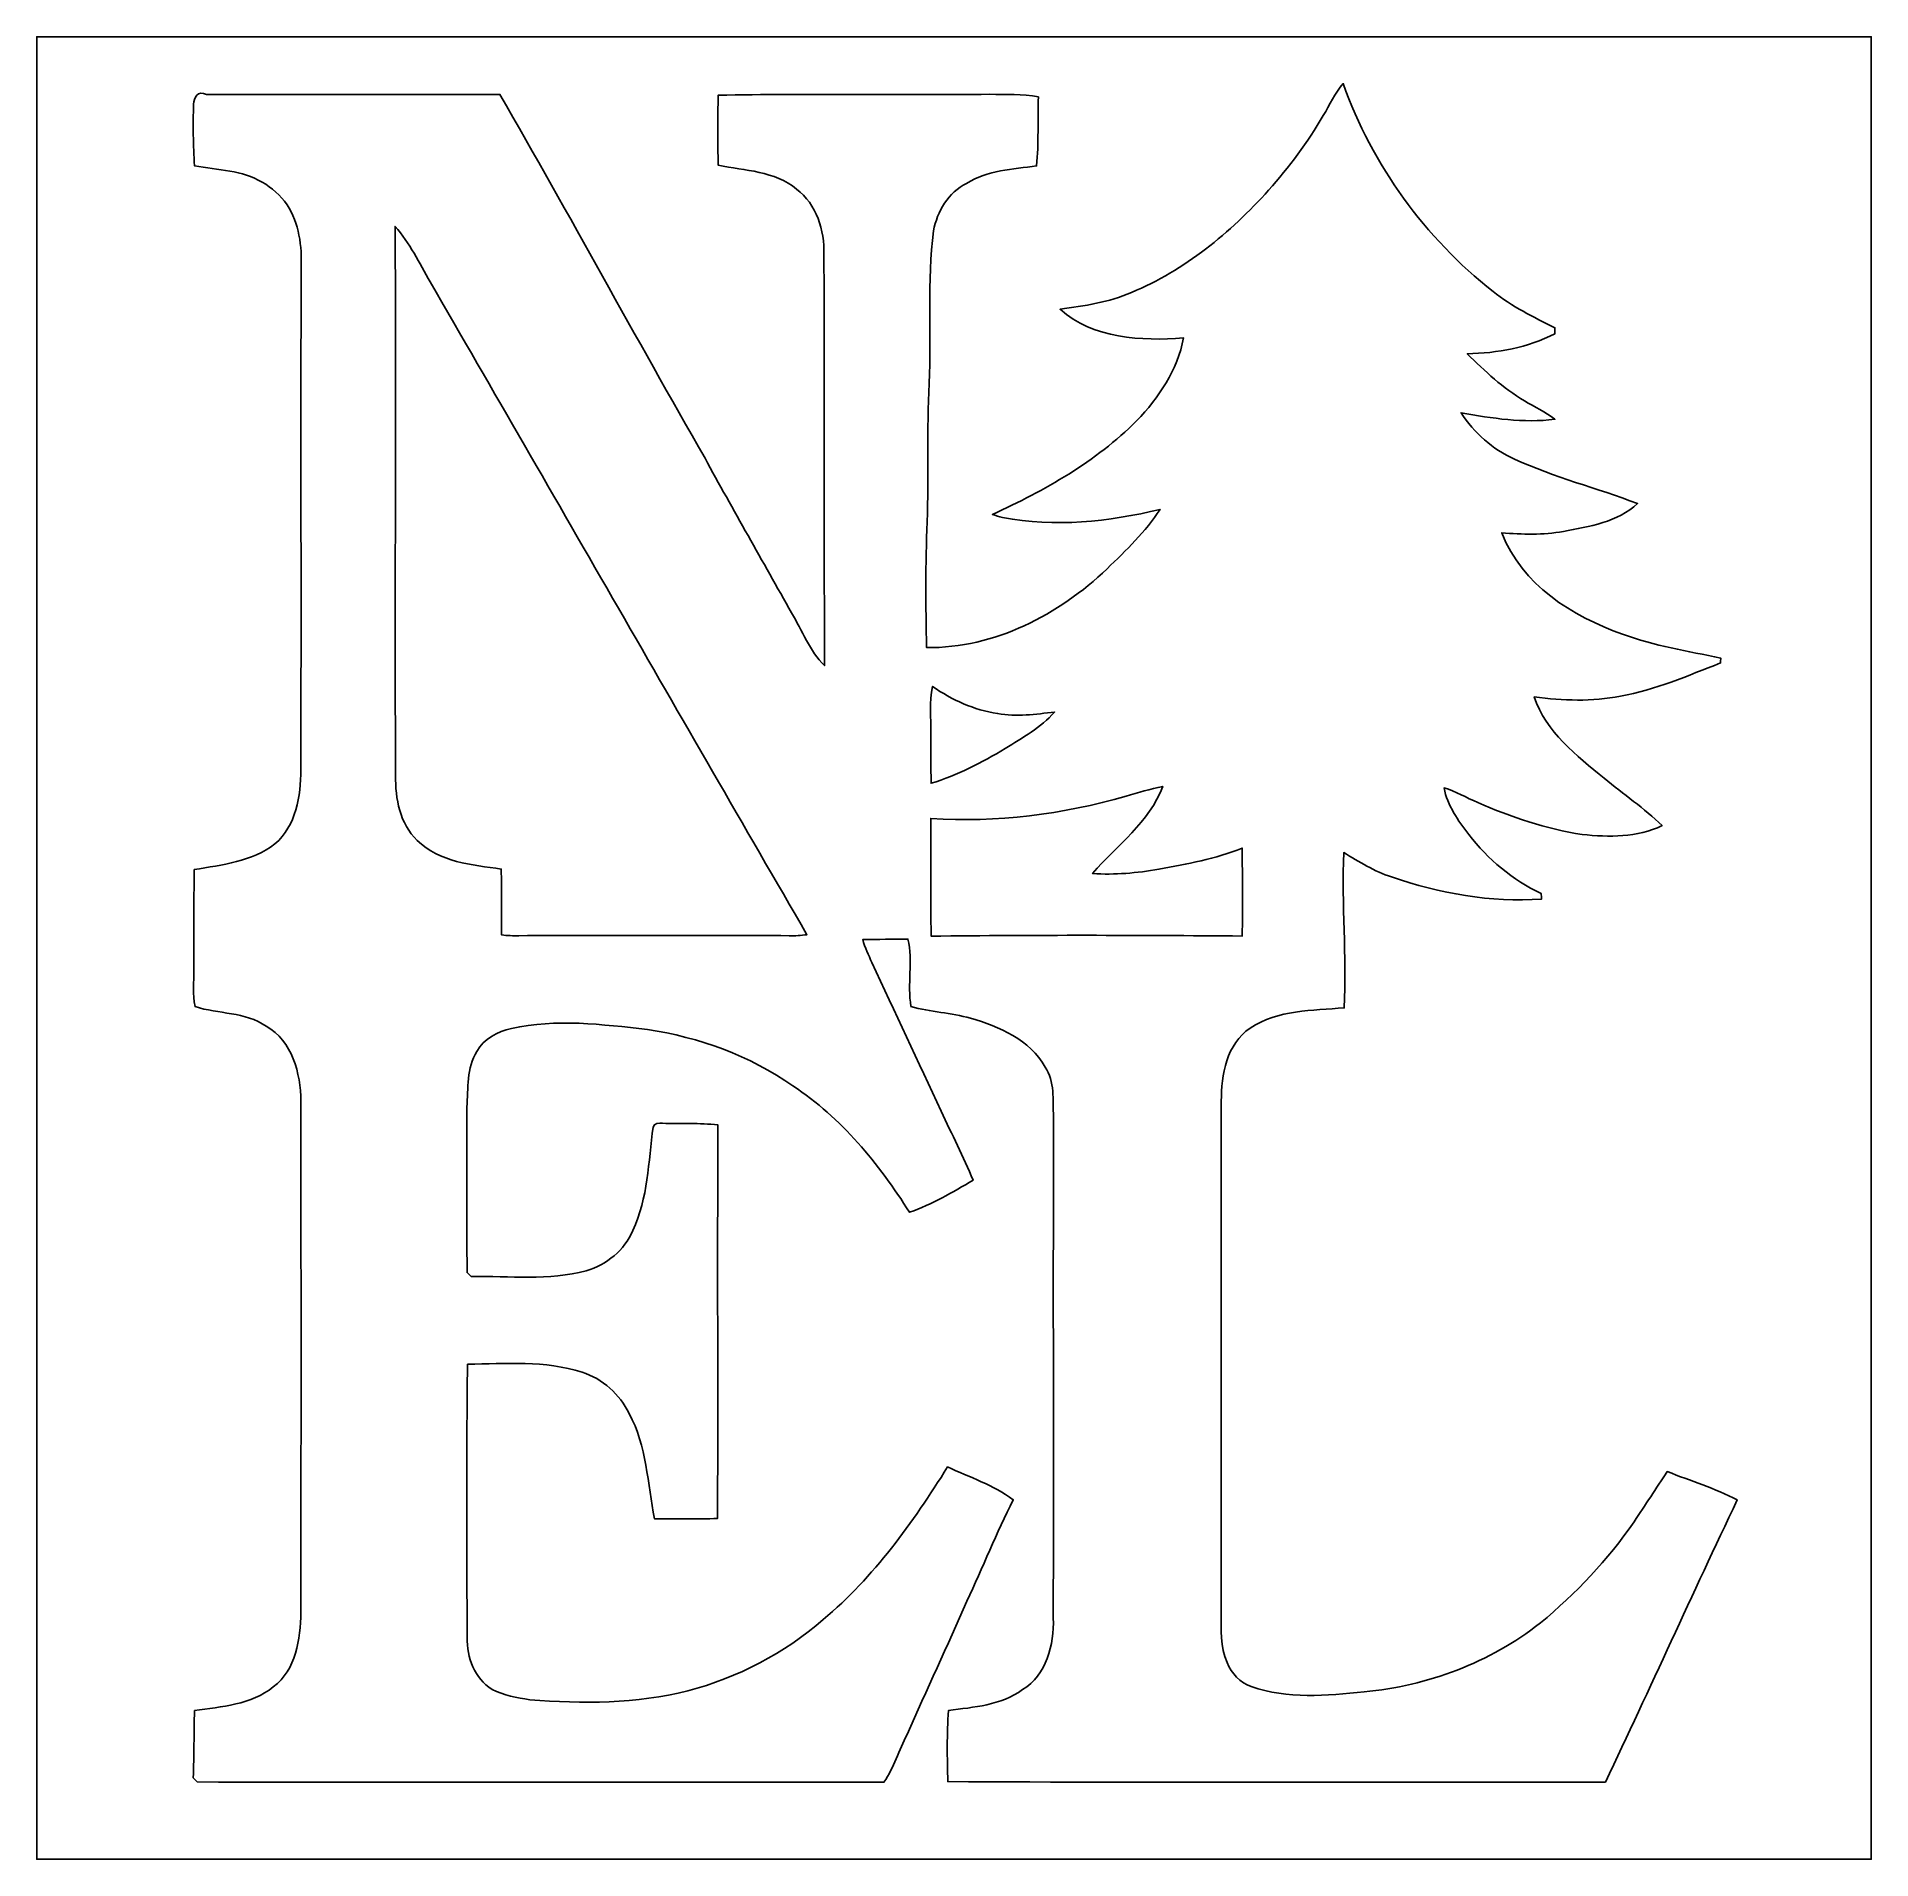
# Model space of a CAD drawing. Header units: centimetres. Extents: x -16.8 to 16.8, y -16.7 to 16.7.
import ezdxf

# ---------------------------------------------------------------- set-up
doc = ezdxf.new("R2010")
doc.units = ezdxf.units.CM
doc.header["$MEASUREMENT"] = 0
doc.layers.add('Layer 1', color=7, linetype='Continuous')

msp = doc.modelspace()

# ---------------------------------------------------------------- linework, layer by layer
at = {"layer": 'Layer 1', "color": 7}
for points, knots in [([(-16.77458, 16.66875), (-16.77458, 16.66875), (16.77458, 16.66875), (16.77458, 16.66875), (16.77458, 16.66875), (16.77458, 16.66875), (16.77458, -16.66875), (16.77458, -16.66875), (16.77458, -16.66875), (16.77458, -16.66875), (-16.77458, -16.66875), (-16.77458, -16.66875), (-16.77458, -16.66875), (-16.77458, -16.66875), (-16.77458, 16.66875), (-16.77458, 16.66875), (-16.77458, 16.66875), (-16.77458, 16.66875), (-16.77458, 16.66875), (-16.77458, 16.66875)], [0, 0, 0, 0, 0.16666667, 0.16666667, 0.16666667, 0.16666667, 0.33333333, 0.33333333, 0.33333333, 0.33333333, 0.5, 0.5, 0.5, 0.5, 0.66666667, 0.66666667, 0.66666667, 0.66666667, 1, 1, 1, 1]), ([(6.75252, 15.22483), (6.47065, 14.73517), (6.1274, 14.28327), (5.75416, 13.85993), (5.75416, 13.85993), (5.05001, 13.08347), (4.22169, 12.39167), (3.2445, 11.99092), (3.2445, 11.99092), (2.83316, 11.80712), (2.3816, 11.74926), (1.94028, 11.68188), (1.94028, 11.68188), (2.55376, 11.14072), (3.42512, 11.10121), (4.19911, 11.15766), (4.19911, 11.15766), (4.08587, 10.57557), (3.74544, 10.06334), (3.33975, 9.64212), (3.33975, 9.64212), (2.59186, 8.89494), (1.65947, 8.36612), (0.70309, 7.93186), (0.70309, 7.93186), (0.76376, 7.91069), (0.82479, 7.89023), (0.88759, 7.87435), (0.88759, 7.87435), (1.84326, 7.68632), (2.82857, 7.79921), (3.76802, 8.02252), (3.76802, 8.02252), (3.50414, 7.61189), (3.14713, 7.27498), (2.79964, 6.93667), (2.79964, 6.93667), (1.91629, 6.09424), (0.7433, 5.48076), (-0.50165, 5.49451), (-0.50165, 5.49451), (-0.51858, 6.26039), (-0.52176, 7.02698), (-0.49142, 7.79286), (-0.49142, 7.79286), (-0.45932, 8.63635), (-0.49706, 9.48126), (-0.45473, 10.32475), (-0.45473, 10.32475), (-0.4131, 11.25467), (-0.49001, 12.19059), (-0.37571, 13.11698), (-0.37571, 13.11698), (-0.30727, 13.47364), (-0.1016, 13.81936), (0.23107, 13.98623), (0.23107, 13.98623), (0.61348, 14.22788), (1.07421, 14.24693), (1.50954, 14.30479), (1.50954, 14.30479), (1.55046, 14.72389), (1.53, 15.14651), (1.54234, 15.56702), (1.54234, 15.56702), (1.2506, 15.62806), (0.94827, 15.60724), (0.65264, 15.615), (0.65264, 15.615), (-1.00189, 15.59807), (-2.65677, 15.62735), (-4.3113, 15.59913), (-4.3113, 15.59913), (-4.32364, 15.17191), (-4.324, 14.74435), (-4.31094, 14.31678), (-4.31094, 14.31678), (-3.82235, 14.22047), (-3.28013, 14.21095), (-2.87726, 13.88075), (-2.87726, 13.88075), (-2.51354, 13.60382), (-2.36326, 13.12616), (-2.37913, 12.68271), (-2.37913, 12.68271), (-2.36467, 10.17764), (-2.38125, 7.67221), (-2.36538, 5.16714), (-2.36538, 5.16714), (-2.64442, 5.43031), (-2.77178, 5.8099), (-2.97215, 6.12916), (-2.97215, 6.12916), (-3.49568, 7.07496), (-4.04001, 8.00947), (-4.55295, 8.96126), (-4.55295, 8.96126), (-5.82119, 11.16789), (-7.03368, 13.40626), (-8.30404, 15.61147), (-8.30404, 15.61147), (-10.09297, 15.60759), (-11.88261, 15.61359), (-13.67155, 15.61042), (-13.67155, 15.61042), (-13.82713, 15.69649), (-13.9005, 15.54515), (-13.90685, 15.43438), (-13.90685, 15.43438), (-13.91461, 15.05867), (-13.91426, 14.68226), (-13.88957, 14.3069), (-13.88957, 14.3069), (-13.67402, 14.27198), (-13.45636, 14.24869), (-13.24116, 14.20918), (-13.24116, 14.20918), (-12.83159, 14.15203), (-12.43401, 13.93719), (-12.19376, 13.59606), (-12.19376, 13.59606), (-11.97822, 13.2528), (-11.92142, 12.83406), (-11.93835, 12.43577), (-11.93835, 12.43577), (-11.94753, 9.37789), (-11.93553, 6.32001), (-11.94435, 3.26249), (-11.94435, 3.26249), (-11.94047, 2.77742), (-12.03149, 2.23943), (-12.41743, 1.90394), (-12.41743, 1.90394), (-12.83794, 1.58115), (-13.38545, 1.52188), (-13.89204, 1.43369), (-13.89204, 1.43369), (-13.90509, 0.82515), (-13.89627, 0.2159), (-13.89944, -0.39299), (-13.89944, -0.39299), (-13.89944, -0.61807), (-13.92908, -0.84843), (-13.87863, -1.07068), (-13.87863, -1.07068), (-13.45036, -1.21214), (-12.96353, -1.16346), (-12.57759, -1.43087), (-12.57759, -1.43087), (-12.1031, -1.70109), (-11.94682, -2.2927), (-11.94329, -2.80388), (-11.94329, -2.80388), (-11.94047, -5.92032), (-11.93976, -9.03746), (-11.94364, -12.1539), (-11.94364, -12.1539), (-11.95176, -12.63721), (-12.02937, -13.20447), (-12.44847, -13.51386), (-12.44847, -13.51386), (-12.85134, -13.84653), (-13.39497, -13.87193), (-13.88851, -13.94954), (-13.88851, -13.94954), (-13.90121, -14.35841), (-13.89451, -14.76798), (-13.91214, -15.17721), (-13.91214, -15.17721), (-13.88816, -15.20261), (-13.86381, -15.22836), (-13.83983, -15.25446), (-13.83983, -15.25446), (-9.65341, -15.26399), (-5.46664, -15.25164), (-1.28023, -15.26046), (-1.28023, -15.26046), (-1.10243, -14.98776), (-1.00083, -14.67556), (-0.85866, -14.38451), (-0.85866, -14.38451), (-0.502, -13.56748), (-0.11783, -12.76279), (0.23495, -11.944), (0.23495, -11.944), (0.52705, -11.33122), (0.77858, -10.6994), (1.08197, -10.09262), (1.08197, -10.09262), (0.72284, -9.82451), (0.28787, -9.67846), (-0.11642, -9.4929), (-0.11642, -9.4929), (-0.75883, -10.50819), (-1.45944, -11.50973), (-2.39254, -12.28266), (-2.39254, -12.28266), (-3.10162, -12.90108), (-3.95499, -13.34735), (-4.86481, -13.58547), (-4.86481, -13.58547), (-5.80849, -13.82113), (-6.79274, -13.83136), (-7.75723, -13.74881), (-7.75723, -13.74881), (-7.99289, -13.71565), (-8.23348, -13.66802), (-8.44797, -13.56184), (-8.44797, -13.56184), (-8.76512, -13.36357), (-8.9094, -12.9734), (-8.90305, -12.6111), (-8.90305, -12.6111), (-8.9087, -10.94528), (-8.91787, -9.27911), (-8.89635, -7.6133), (-8.89635, -7.6133), (-8.19856, -7.60554), (-7.47713, -7.53886), (-6.80261, -7.76076), (-6.80261, -7.76076), (-6.42338, -7.87365), (-6.11399, -8.16434), (-5.93937, -8.51535), (-5.93937, -8.51535), (-5.61799, -9.10731), (-5.60705, -9.79805), (-5.47476, -10.44363), (-5.47476, -10.44363), (-5.09094, -10.44257), (-4.70676, -10.44857), (-4.32294, -10.4334), (-4.32294, -10.4334), (-4.318, -8.03416), (-4.32611, -5.63492), (-4.31871, -3.23568), (-4.31871, -3.23568), (-4.6542, -3.19546), (-4.99463, -3.22263), (-5.33153, -3.20428), (-5.33153, -3.20428), (-5.3915, -3.20675), (-5.48781, -3.19793), (-5.50086, -3.27554), (-5.50086, -3.27554), (-5.59047, -3.91019), (-5.59506, -4.57694), (-5.87234, -5.16819), (-5.87234, -5.16819), (-6.02333, -5.52838), (-6.35423, -5.79367), (-6.7243, -5.90232), (-6.7243, -5.90232), (-7.40974, -6.08718), (-8.128, -5.99899), (-8.82791, -6.00957), (-8.82791, -6.00957), (-8.85366, -5.98523), (-8.87906, -5.96124), (-8.90411, -5.9376), (-8.90411, -5.9376), (-8.9087, -4.92831), (-8.91152, -3.91901), (-8.90658, -2.90971), (-8.90658, -2.90971), (-8.88365, -2.56857), (-8.91646, -2.19287), (-8.72525, -1.89089), (-8.72525, -1.89089), (-8.59508, -1.66229), (-8.34566, -1.52612), (-8.09449, -1.47285), (-8.09449, -1.47285), (-7.27604, -1.28623), (-6.43114, -1.40088), (-5.60776, -1.48837), (-5.60776, -1.48837), (-4.6609, -1.63618), (-3.73168, -1.96709), (-2.94534, -2.52201), (-2.94534, -2.52201), (-2.05775, -3.10339), (-1.37866, -3.94653), (-0.81315, -4.8327), (-0.81315, -4.8327), (-0.40393, -4.68912), (-0.02399, -4.46722), (0.34925, -4.2485), (0.34925, -4.2485), (0.17039, -3.82023), (-0.03563, -3.40431), (-0.23671, -2.98626), (-0.23671, -2.98626), (-0.64982, -2.07539), (-1.08197, -1.17369), (-1.50107, -0.26599), (-1.50107, -0.26599), (-1.56386, -0.12912), (-1.62948, 0.00706), (-1.66793, 0.15275), (-1.66793, 0.15275), (-1.39312, 0.15875), (-1.11795, 0.16087), (-0.84279, 0.16369), (-0.84279, 0.16369), (-0.7493, -0.24165), (-0.85549, -0.66322), (-0.78634, -1.06856), (-0.78634, -1.06856), (-0.4318, -1.17722), (-0.05256, -1.18004), (0.30409, -1.28552), (0.30409, -1.28552), (0.82797, -1.43792), (1.38677, -1.67781), (1.66758, -2.17699), (1.66758, -2.17699), (1.84714, -2.44158), (1.8034, -2.78412), (1.81998, -3.08645), (1.81998, -3.08645), (1.81151, -6.14433), (1.82139, -9.20221), (1.81539, -12.26009), (1.81539, -12.26009), (1.83339, -12.74092), (1.69298, -13.30184), (1.25166, -13.5636), (1.25166, -13.5636), (0.86113, -13.85429), (0.3616, -13.88286), (-0.10195, -13.94742), (-0.10195, -13.94742), (-0.12912, -14.37957), (-0.12594, -14.81314), (-0.11359, -15.24635), (-0.11359, -15.24635), (3.89431, -15.27281), (7.90257, -15.24917), (11.91084, -15.25834), (11.91084, -15.25834), (12.72681, -13.54314), (13.50645, -11.811), (14.32313, -10.09615), (14.32313, -10.09615), (13.91673, -9.87813), (13.47011, -9.75007), (13.04431, -9.57615), (13.04431, -9.57615), (12.8397, -9.88166), (12.64073, -10.19034), (12.43542, -10.49514), (12.43542, -10.49514), (11.95846, -11.19117), (11.37109, -11.80641), (10.72339, -12.34511), (10.72339, -12.34511), (9.80334, -13.07183), (8.6614, -13.49551), (7.49829, -13.60593), (7.49829, -13.60593), (6.8139, -13.67861), (6.09812, -13.73822), (5.43595, -13.50963), (5.43595, -13.50963), (5.23169, -13.44083), (5.07294, -13.26727), (4.99463, -13.07006), (4.99463, -13.07006), (4.86833, -12.7829), (4.8895, -12.4587), (4.8828, -12.15355), (4.8828, -12.15355), (4.89126, -9.03676), (4.88174, -5.92032), (4.88738, -2.80353), (4.88738, -2.80353), (4.88844, -2.32022), (4.98369, -1.75507), (5.4162, -1.46473), (5.4162, -1.46473), (5.92208, -1.12713), (6.55355, -1.14371), (7.13528, -1.09502), (7.13528, -1.09502), (7.18361, -0.14781), (7.08448, 0.79834), (7.12682, 1.74484), (7.12682, 1.74484), (7.40798, 1.57903), (7.68879, 1.40159), (8.00135, 1.29893), (8.00135, 1.29893), (8.88083, 1.00118), (9.81392, 0.82726), (10.74455, 0.89464), (10.74455, 0.89464), (10.74279, 0.9204), (10.73856, 0.97261), (10.73679, 0.99871), (10.73679, 0.99871), (10.21433, 1.23931), (9.76383, 1.62243), (9.41423, 2.07645), (9.41423, 2.07645), (9.21879, 2.33221), (9.02088, 2.60632), (8.96056, 2.92947), (8.96056, 2.92947), (9.17646, 2.86632), (9.37013, 2.74884), (9.57651, 2.66171), (9.57651, 2.66171), (10.18822, 2.39466), (10.82746, 2.18122), (11.48821, 2.07574), (11.48821, 2.07574), (11.97751, 2.02777), (12.49504, 2.0193), (12.94871, 2.23873), (12.94871, 2.23873), (12.6238, 2.56117), (12.23962, 2.81164), (11.89002, 3.10409), (11.89002, 3.10409), (11.38731, 3.52002), (10.82181, 3.95005), (10.6112, 4.59564), (10.6112, 4.59564), (11.13331, 4.52155), (11.66883, 4.50391), (12.18847, 4.60904), (12.18847, 4.60904), (12.82665, 4.71346), (13.4172, 4.98581), (14.01762, 5.21335), (14.01762, 5.21335), (14.01868, 5.23593), (14.02045, 5.28108), (14.02151, 5.30366), (14.02151, 5.30366), (13.41861, 5.42854), (12.80654, 5.52556), (12.22657, 5.73969), (12.22657, 5.73969), (11.30124, 6.06672), (10.38789, 6.64281), (10.01642, 7.59389), (10.01642, 7.59389), (10.39177, 7.56708), (10.77207, 7.55086), (11.14425, 7.62035), (11.14425, 7.62035), (11.61909, 7.70819), (12.13097, 7.79004), (12.50174, 8.12765), (12.50174, 8.12765), (11.75632, 8.4141), (10.97492, 8.60672), (10.2489, 8.94397), (10.2489, 8.94397), (9.84567, 9.12001), (9.51336, 9.42481), (9.27241, 9.78923), (9.27241, 9.78923), (9.83897, 9.68975), (10.41012, 9.59626), (10.98797, 9.67176), (10.98797, 9.67176), (10.81758, 9.80722), (10.61614, 9.89471), (10.43164, 10.0076), (10.43164, 10.0076), (10.04041, 10.23902), (9.70844, 10.55335), (9.38495, 10.86802), (9.38495, 10.86802), (9.93846, 10.88108), (10.49232, 10.98162), (10.98867, 11.23527), (10.98867, 11.23527), (10.98903, 11.26278), (10.98903, 11.31711), (10.98938, 11.34427), (10.98938, 11.34427), (10.59815, 11.54007), (10.20127, 11.73445), (9.85696, 12.00785), (9.85696, 12.00785), (8.61377, 12.98787), (7.64681, 14.31854), (7.11694, 15.81185), (7.11694, 15.81185), (6.96207, 15.63864), (6.87387, 15.42027), (6.75252, 15.22483)], [0, 0, 0, 0, 0.008, 0.008, 0.008, 0.008, 0.016, 0.016, 0.016, 0.016, 0.024, 0.024, 0.024, 0.024, 0.032, 0.032, 0.032, 0.032, 0.04, 0.04, 0.04, 0.04, 0.048, 0.048, 0.048, 0.048, 0.056, 0.056, 0.056, 0.056, 0.064, 0.064, 0.064, 0.064, 0.072, 0.072, 0.072, 0.072, 0.08, 0.08, 0.08, 0.08, 0.088, 0.088, 0.088, 0.088, 0.096, 0.096, 0.096, 0.096, 0.104, 0.104, 0.104, 0.104, 0.112, 0.112, 0.112, 0.112, 0.12, 0.12, 0.12, 0.12, 0.128, 0.128, 0.128, 0.128, 0.136, 0.136, 0.136, 0.136, 0.144, 0.144, 0.144, 0.144, 0.152, 0.152, 0.152, 0.152, 0.16, 0.16, 0.16, 0.16, 0.168, 0.168, 0.168, 0.168, 0.176, 0.176, 0.176, 0.176, 0.184, 0.184, 0.184, 0.184, 0.192, 0.192, 0.192, 0.192, 0.2, 0.2, 0.2, 0.2, 0.208, 0.208, 0.208, 0.208, 0.216, 0.216, 0.216, 0.216, 0.224, 0.224, 0.224, 0.224, 0.232, 0.232, 0.232, 0.232, 0.24, 0.24, 0.24, 0.24, 0.248, 0.248, 0.248, 0.248, 0.256, 0.256, 0.256, 0.256, 0.264, 0.264, 0.264, 0.264, 0.272, 0.272, 0.272, 0.272, 0.28, 0.28, 0.28, 0.28, 0.288, 0.288, 0.288, 0.288, 0.296, 0.296, 0.296, 0.296, 0.304, 0.304, 0.304, 0.304, 0.312, 0.312, 0.312, 0.312, 0.32, 0.32, 0.32, 0.32, 0.328, 0.328, 0.328, 0.328, 0.336, 0.336, 0.336, 0.336, 0.344, 0.344, 0.344, 0.344, 0.352, 0.352, 0.352, 0.352, 0.36, 0.36, 0.36, 0.36, 0.368, 0.368, 0.368, 0.368, 0.376, 0.376, 0.376, 0.376, 0.384, 0.384, 0.384, 0.384, 0.392, 0.392, 0.392, 0.392, 0.4, 0.4, 0.4, 0.4, 0.408, 0.408, 0.408, 0.408, 0.416, 0.416, 0.416, 0.416, 0.424, 0.424, 0.424, 0.424, 0.432, 0.432, 0.432, 0.432, 0.44, 0.44, 0.44, 0.44, 0.448, 0.448, 0.448, 0.448, 0.456, 0.456, 0.456, 0.456, 0.464, 0.464, 0.464, 0.464, 0.472, 0.472, 0.472, 0.472, 0.48, 0.48, 0.48, 0.48, 0.488, 0.488, 0.488, 0.488, 0.496, 0.496, 0.496, 0.496, 0.504, 0.504, 0.504, 0.504, 0.512, 0.512, 0.512, 0.512, 0.52, 0.52, 0.52, 0.52, 0.528, 0.528, 0.528, 0.528, 0.536, 0.536, 0.536, 0.536, 0.544, 0.544, 0.544, 0.544, 0.552, 0.552, 0.552, 0.552, 0.56, 0.56, 0.56, 0.56, 0.568, 0.568, 0.568, 0.568, 0.576, 0.576, 0.576, 0.576, 0.584, 0.584, 0.584, 0.584, 0.592, 0.592, 0.592, 0.592, 0.6, 0.6, 0.6, 0.6, 0.608, 0.608, 0.608, 0.608, 0.616, 0.616, 0.616, 0.616, 0.624, 0.624, 0.624, 0.624, 0.632, 0.632, 0.632, 0.632, 0.64, 0.64, 0.64, 0.64, 0.648, 0.648, 0.648, 0.648, 0.656, 0.656, 0.656, 0.656, 0.664, 0.664, 0.664, 0.664, 0.672, 0.672, 0.672, 0.672, 0.68, 0.68, 0.68, 0.68, 0.688, 0.688, 0.688, 0.688, 0.696, 0.696, 0.696, 0.696, 0.704, 0.704, 0.704, 0.704, 0.712, 0.712, 0.712, 0.712, 0.72, 0.72, 0.72, 0.72, 0.728, 0.728, 0.728, 0.728, 0.736, 0.736, 0.736, 0.736, 0.744, 0.744, 0.744, 0.744, 0.752, 0.752, 0.752, 0.752, 0.76, 0.76, 0.76, 0.76, 0.768, 0.768, 0.768, 0.768, 0.776, 0.776, 0.776, 0.776, 0.784, 0.784, 0.784, 0.784, 0.792, 0.792, 0.792, 0.792, 0.8, 0.8, 0.8, 0.8, 0.808, 0.808, 0.808, 0.808, 0.816, 0.816, 0.816, 0.816, 0.824, 0.824, 0.824, 0.824, 0.832, 0.832, 0.832, 0.832, 0.84, 0.84, 0.84, 0.84, 0.848, 0.848, 0.848, 0.848, 0.856, 0.856, 0.856, 0.856, 0.864, 0.864, 0.864, 0.864, 0.872, 0.872, 0.872, 0.872, 0.88, 0.88, 0.88, 0.88, 0.888, 0.888, 0.888, 0.888, 0.896, 0.896, 0.896, 0.896, 0.904, 0.904, 0.904, 0.904, 0.912, 0.912, 0.912, 0.912, 0.92, 0.92, 0.92, 0.92, 0.928, 0.928, 0.928, 0.928, 0.936, 0.936, 0.936, 0.936, 0.944, 0.944, 0.944, 0.944, 0.952, 0.952, 0.952, 0.952, 0.96, 0.96, 0.96, 0.96, 0.968, 0.968, 0.968, 0.968, 0.976, 0.976, 0.976, 0.976, 0.984, 0.984, 0.984, 0.984, 1, 1, 1, 1]), ([(-10.21962, 13.19742), (-9.94763, 12.90002), (-9.78429, 12.52714), (-9.58039, 12.18353), (-9.58039, 12.18353), (-7.27745, 8.20702), (-4.99428, 4.21887), (-2.68852, 0.24377), (-2.68852, 0.24377), (-2.79612, 0.22719), (-2.90654, 0.2226), (-3.01519, 0.22507), (-3.01519, 0.22507), (-4.66231, 0.23142), (-6.30943, 0.23178), (-7.9562, 0.22507), (-7.9562, 0.22507), (-8.06274, 0.22296), (-8.16822, 0.22578), (-8.27334, 0.23918), (-8.27334, 0.23918), (-8.27334, 0.64064), (-8.27088, 1.04211), (-8.28075, 1.44321), (-8.28075, 1.44321), (-8.81239, 1.52188), (-9.41176, 1.56598), (-9.81428, 1.96885), (-9.81428, 1.96885), (-10.13989, 2.26977), (-10.21503, 2.73438), (-10.21256, 3.1563), (-10.21256, 3.1563), (-10.2295, 6.50346), (-10.19916, 9.85061), (-10.21962, 13.19742)], [0, 0, 0, 0, 0.1, 0.1, 0.1, 0.1, 0.2, 0.2, 0.2, 0.2, 0.3, 0.3, 0.3, 0.3, 0.4, 0.4, 0.4, 0.4, 0.5, 0.5, 0.5, 0.5, 0.6, 0.6, 0.6, 0.6, 0.7, 0.7, 0.7, 0.7, 0.8, 0.8, 0.8, 0.8, 1, 1, 1, 1]), ([(-0.39229, 4.78402), (-0.03669, 4.53778), (0.36548, 4.34975), (0.79763, 4.29189), (0.79763, 4.29189), (1.14335, 4.22063), (1.49331, 4.27814), (1.83903, 4.31412), (1.83903, 4.31412), (1.58821, 4.0319), (1.25236, 3.84739), (0.93557, 3.64984), (0.93557, 3.64984), (0.51153, 3.38561), (0.05997, 3.16265), (-0.41769, 3.01237), (-0.41769, 3.01237), (-0.42616, 3.31541), (-0.42404, 3.61844), (-0.42333, 3.92148), (-0.42333, 3.92148), (-0.42192, 4.20899), (-0.4512, 4.50003), (-0.39229, 4.78402)], [0, 0, 0, 0, 0.14285714, 0.14285714, 0.14285714, 0.14285714, 0.28571429, 0.28571429, 0.28571429, 0.28571429, 0.42857143, 0.42857143, 0.42857143, 0.42857143, 0.57142857, 0.57142857, 0.57142857, 0.57142857, 0.71428571, 0.71428571, 0.71428571, 0.71428571, 1, 1, 1, 1]), ([(3.14678, 2.77742), (3.36938, 2.83916), (3.59057, 2.90901), (3.81706, 2.95698), (3.81706, 2.95698), (3.57787, 2.29799), (2.97603, 1.87748), (2.534, 1.36208), (2.534, 1.36208), (2.93864, 1.33491), (3.3468, 1.37266), (3.74615, 1.44039), (3.74615, 1.44039), (4.26085, 1.53882), (4.78331, 1.62666), (5.26979, 1.82845), (5.26979, 1.82845), (5.27579, 1.29223), (5.27614, 0.756), (5.27121, 0.21943), (5.27121, 0.21943), (3.37538, 0.23319), (1.4792, 0.24024), (-0.41628, 0.21519), (-0.41628, 0.21519), (-0.43498, 0.93345), (-0.4131, 1.65171), (-0.42404, 2.36961), (-0.42404, 2.36961), (0.78034, 2.286), (1.98896, 2.44546), (3.14678, 2.77742)], [0, 0, 0, 0, 0.11111111, 0.11111111, 0.11111111, 0.11111111, 0.22222222, 0.22222222, 0.22222222, 0.22222222, 0.33333333, 0.33333333, 0.33333333, 0.33333333, 0.44444444, 0.44444444, 0.44444444, 0.44444444, 0.55555556, 0.55555556, 0.55555556, 0.55555556, 0.66666667, 0.66666667, 0.66666667, 0.66666667, 0.77777778, 0.77777778, 0.77777778, 0.77777778, 1, 1, 1, 1])]:
    msp.add_open_spline(points, degree=3, knots=knots, dxfattribs=at)
at = {"layer": 'Layer 1', "color": 253}
for points, knots in [([(6.75252, 15.22483), (6.87387, 15.42027), (6.96207, 15.63864), (7.11694, 15.81185), (7.11694, 15.81185), (7.64681, 14.31854), (8.61377, 12.98787), (9.85696, 12.00785), (9.85696, 12.00785), (10.20127, 11.73445), (10.59815, 11.54007), (10.98938, 11.34427), (10.98938, 11.34427), (10.98903, 11.31711), (10.98903, 11.26278), (10.98867, 11.23527), (10.98867, 11.23527), (10.49232, 10.98162), (9.93846, 10.88108), (9.38495, 10.86802), (9.38495, 10.86802), (9.70844, 10.55335), (10.04041, 10.23902), (10.43164, 10.0076), (10.43164, 10.0076), (10.61614, 9.89471), (10.81758, 9.80722), (10.98797, 9.67176), (10.98797, 9.67176), (10.41012, 9.59626), (9.83897, 9.68975), (9.27241, 9.78923), (9.27241, 9.78923), (9.51336, 9.42481), (9.84567, 9.12001), (10.2489, 8.94397), (10.2489, 8.94397), (10.97492, 8.60672), (11.75632, 8.4141), (12.50174, 8.12765), (12.50174, 8.12765), (12.13097, 7.79004), (11.61909, 7.70819), (11.14425, 7.62035), (11.14425, 7.62035), (10.77207, 7.55086), (10.39177, 7.56708), (10.01642, 7.59389), (10.01642, 7.59389), (10.38789, 6.64281), (11.30124, 6.06672), (12.22657, 5.73969), (12.22657, 5.73969), (12.80654, 5.52556), (13.41861, 5.42854), (14.02151, 5.30366), (14.02151, 5.30366), (14.02045, 5.28108), (14.01868, 5.23593), (14.01762, 5.21335), (14.01762, 5.21335), (13.4172, 4.98581), (12.82665, 4.71346), (12.18847, 4.60904), (12.18847, 4.60904), (11.66883, 4.50391), (11.13331, 4.52155), (10.6112, 4.59564), (10.6112, 4.59564), (10.82181, 3.95005), (11.38731, 3.52002), (11.89002, 3.10409), (11.89002, 3.10409), (12.23962, 2.81164), (12.6238, 2.56117), (12.94871, 2.23873), (12.94871, 2.23873), (12.49504, 2.0193), (11.97751, 2.02777), (11.48821, 2.07574), (11.48821, 2.07574), (10.82746, 2.18122), (10.18822, 2.39466), (9.57651, 2.66171), (9.57651, 2.66171), (9.37013, 2.74884), (9.17646, 2.86632), (8.96056, 2.92947), (8.96056, 2.92947), (9.02088, 2.60632), (9.21879, 2.33221), (9.41423, 2.07645), (9.41423, 2.07645), (9.76383, 1.62243), (10.21433, 1.23931), (10.73679, 0.99871), (10.73679, 0.99871), (10.73856, 0.97261), (10.74279, 0.9204), (10.74455, 0.89464), (10.74455, 0.89464), (9.81392, 0.82726), (8.88083, 1.00118), (8.00135, 1.29893), (8.00135, 1.29893), (7.68879, 1.40159), (7.40798, 1.57903), (7.12682, 1.74484), (7.12682, 1.74484), (7.08448, 0.79834), (7.18361, -0.14781), (7.13528, -1.09502), (7.13528, -1.09502), (6.55355, -1.14371), (5.92208, -1.12713), (5.4162, -1.46473), (5.4162, -1.46473), (4.98369, -1.75507), (4.88844, -2.32022), (4.88738, -2.80353), (4.88738, -2.80353), (4.88174, -5.92032), (4.89126, -9.03676), (4.8828, -12.15355), (4.8828, -12.15355), (4.8895, -12.4587), (4.86833, -12.7829), (4.99463, -13.07006), (4.99463, -13.07006), (5.07294, -13.26727), (5.23169, -13.44083), (5.43595, -13.50963), (5.43595, -13.50963), (6.09812, -13.73822), (6.8139, -13.67861), (7.49829, -13.60593), (7.49829, -13.60593), (8.6614, -13.49551), (9.80334, -13.07183), (10.72339, -12.34511), (10.72339, -12.34511), (11.37109, -11.80641), (11.95846, -11.19117), (12.43542, -10.49514), (12.43542, -10.49514), (12.64073, -10.19034), (12.8397, -9.88166), (13.04431, -9.57615), (13.04431, -9.57615), (13.47011, -9.75007), (13.91673, -9.87813), (14.32313, -10.09615), (14.32313, -10.09615), (13.50645, -11.811), (12.72681, -13.54314), (11.91084, -15.25834), (11.91084, -15.25834), (7.90257, -15.24917), (3.89431, -15.27281), (-0.11359, -15.24635), (-0.11359, -15.24635), (-0.12594, -14.81314), (-0.12912, -14.37957), (-0.10195, -13.94742), (-0.10195, -13.94742), (0.3616, -13.88286), (0.86113, -13.85429), (1.25166, -13.5636), (1.25166, -13.5636), (1.69298, -13.30184), (1.83339, -12.74092), (1.81539, -12.26009), (1.81539, -12.26009), (1.82139, -9.20221), (1.81151, -6.14433), (1.81998, -3.08645), (1.81998, -3.08645), (1.8034, -2.78412), (1.84714, -2.44158), (1.66758, -2.17699), (1.66758, -2.17699), (1.38677, -1.67781), (0.82797, -1.43792), (0.30409, -1.28552), (0.30409, -1.28552), (-0.05256, -1.18004), (-0.4318, -1.17722), (-0.78634, -1.06856), (-0.78634, -1.06856), (-0.85549, -0.66322), (-0.7493, -0.24165), (-0.84279, 0.16369), (-0.84279, 0.16369), (-1.11795, 0.16087), (-1.39312, 0.15875), (-1.66793, 0.15275), (-1.66793, 0.15275), (-1.62948, 0.00706), (-1.56386, -0.12912), (-1.50107, -0.26599), (-1.50107, -0.26599), (-1.08197, -1.17369), (-0.64982, -2.07539), (-0.23671, -2.98626), (-0.23671, -2.98626), (-0.03563, -3.40431), (0.17039, -3.82023), (0.34925, -4.2485), (0.34925, -4.2485), (-0.02399, -4.46722), (-0.40393, -4.68912), (-0.81315, -4.8327), (-0.81315, -4.8327), (-1.37866, -3.94653), (-2.05775, -3.10339), (-2.94534, -2.52201), (-2.94534, -2.52201), (-3.73168, -1.96709), (-4.6609, -1.63618), (-5.60776, -1.48837), (-5.60776, -1.48837), (-6.43114, -1.40088), (-7.27604, -1.28623), (-8.09449, -1.47285), (-8.09449, -1.47285), (-8.34566, -1.52612), (-8.59508, -1.66229), (-8.72525, -1.89089), (-8.72525, -1.89089), (-8.91646, -2.19287), (-8.88365, -2.56857), (-8.90658, -2.90971), (-8.90658, -2.90971), (-8.91152, -3.91901), (-8.9087, -4.92831), (-8.90411, -5.9376), (-8.90411, -5.9376), (-8.87906, -5.96124), (-8.85366, -5.98523), (-8.82791, -6.00957), (-8.82791, -6.00957), (-8.128, -5.99899), (-7.40974, -6.08718), (-6.7243, -5.90232), (-6.7243, -5.90232), (-6.35423, -5.79367), (-6.02333, -5.52838), (-5.87234, -5.16819), (-5.87234, -5.16819), (-5.59506, -4.57694), (-5.59047, -3.91019), (-5.50086, -3.27554), (-5.50086, -3.27554), (-5.48781, -3.19793), (-5.3915, -3.20675), (-5.33153, -3.20428), (-5.33153, -3.20428), (-4.99463, -3.22263), (-4.6542, -3.19546), (-4.31871, -3.23568), (-4.31871, -3.23568), (-4.32611, -5.63492), (-4.318, -8.03416), (-4.32294, -10.4334), (-4.32294, -10.4334), (-4.70676, -10.44857), (-5.09094, -10.44257), (-5.47476, -10.44363), (-5.47476, -10.44363), (-5.60705, -9.79805), (-5.61799, -9.10731), (-5.93937, -8.51535), (-5.93937, -8.51535), (-6.11399, -8.16434), (-6.42338, -7.87365), (-6.80261, -7.76076), (-6.80261, -7.76076), (-7.47713, -7.53886), (-8.19856, -7.60554), (-8.89635, -7.6133), (-8.89635, -7.6133), (-8.91787, -9.27911), (-8.9087, -10.94528), (-8.90305, -12.6111), (-8.90305, -12.6111), (-8.9094, -12.9734), (-8.76512, -13.36357), (-8.44797, -13.56184), (-8.44797, -13.56184), (-8.23348, -13.66802), (-7.99289, -13.71565), (-7.75723, -13.74881), (-7.75723, -13.74881), (-6.79274, -13.83136), (-5.80849, -13.82113), (-4.86481, -13.58547), (-4.86481, -13.58547), (-3.95499, -13.34735), (-3.10162, -12.90108), (-2.39254, -12.28266), (-2.39254, -12.28266), (-1.45944, -11.50973), (-0.75883, -10.50819), (-0.11642, -9.4929), (-0.11642, -9.4929), (0.28787, -9.67846), (0.72284, -9.82451), (1.08197, -10.09262), (1.08197, -10.09262), (0.77858, -10.6994), (0.52705, -11.33122), (0.23495, -11.944), (0.23495, -11.944), (-0.11783, -12.76279), (-0.502, -13.56748), (-0.85866, -14.38451), (-0.85866, -14.38451), (-1.00083, -14.67556), (-1.10243, -14.98776), (-1.28023, -15.26046), (-1.28023, -15.26046), (-5.46664, -15.25164), (-9.65341, -15.26399), (-13.83983, -15.25446), (-13.83983, -15.25446), (-13.86381, -15.22836), (-13.88816, -15.20261), (-13.91214, -15.17721), (-13.91214, -15.17721), (-13.89451, -14.76798), (-13.90121, -14.35841), (-13.88851, -13.94954), (-13.88851, -13.94954), (-13.39497, -13.87193), (-12.85134, -13.84653), (-12.44847, -13.51386), (-12.44847, -13.51386), (-12.02937, -13.20447), (-11.95176, -12.63721), (-11.94364, -12.1539), (-11.94364, -12.1539), (-11.93976, -9.03746), (-11.94047, -5.92032), (-11.94329, -2.80388), (-11.94329, -2.80388), (-11.94682, -2.2927), (-12.1031, -1.70109), (-12.57759, -1.43087), (-12.57759, -1.43087), (-12.96353, -1.16346), (-13.45036, -1.21214), (-13.87863, -1.07068), (-13.87863, -1.07068), (-13.92908, -0.84843), (-13.89944, -0.61807), (-13.89944, -0.39299), (-13.89944, -0.39299), (-13.89627, 0.2159), (-13.90509, 0.82515), (-13.89204, 1.43369), (-13.89204, 1.43369), (-13.38545, 1.52188), (-12.83794, 1.58115), (-12.41743, 1.90394), (-12.41743, 1.90394), (-12.03149, 2.23943), (-11.94047, 2.77742), (-11.94435, 3.26249), (-11.94435, 3.26249), (-11.93553, 6.32001), (-11.94753, 9.37789), (-11.93835, 12.43577), (-11.93835, 12.43577), (-11.92142, 12.83406), (-11.97822, 13.2528), (-12.19376, 13.59606), (-12.19376, 13.59606), (-12.43401, 13.93719), (-12.83159, 14.15203), (-13.24116, 14.20918), (-13.24116, 14.20918), (-13.45636, 14.24869), (-13.67402, 14.27198), (-13.88957, 14.3069), (-13.88957, 14.3069), (-13.91426, 14.68226), (-13.91461, 15.05867), (-13.90685, 15.43438), (-13.90685, 15.43438), (-13.9005, 15.54515), (-13.82713, 15.69649), (-13.67155, 15.61042), (-13.67155, 15.61042), (-11.88261, 15.61359), (-10.09297, 15.60759), (-8.30404, 15.61147), (-8.30404, 15.61147), (-7.03368, 13.40626), (-5.82119, 11.16789), (-4.55295, 8.96126), (-4.55295, 8.96126), (-4.04001, 8.00947), (-3.49568, 7.07496), (-2.97215, 6.12916), (-2.97215, 6.12916), (-2.77178, 5.8099), (-2.64442, 5.43031), (-2.36538, 5.16714), (-2.36538, 5.16714), (-2.38125, 7.67221), (-2.36467, 10.17764), (-2.37913, 12.68271), (-2.37913, 12.68271), (-2.36326, 13.12616), (-2.51354, 13.60382), (-2.87726, 13.88075), (-2.87726, 13.88075), (-3.28013, 14.21095), (-3.82235, 14.22047), (-4.31094, 14.31678), (-4.31094, 14.31678), (-4.324, 14.74435), (-4.32364, 15.17191), (-4.3113, 15.59913), (-4.3113, 15.59913), (-2.65677, 15.62735), (-1.00189, 15.59807), (0.65264, 15.615), (0.65264, 15.615), (0.94827, 15.60724), (1.2506, 15.62806), (1.54234, 15.56702), (1.54234, 15.56702), (1.53, 15.14651), (1.55046, 14.72389), (1.50954, 14.30479), (1.50954, 14.30479), (1.07421, 14.24693), (0.61348, 14.22788), (0.23107, 13.98623), (0.23107, 13.98623), (-0.1016, 13.81936), (-0.30727, 13.47364), (-0.37571, 13.11698), (-0.37571, 13.11698), (-0.49001, 12.19059), (-0.4131, 11.25467), (-0.45473, 10.32475), (-0.45473, 10.32475), (-0.49706, 9.48126), (-0.45932, 8.63635), (-0.49142, 7.79286), (-0.49142, 7.79286), (-0.52176, 7.02698), (-0.51858, 6.26039), (-0.50165, 5.49451), (-0.50165, 5.49451), (0.7433, 5.48076), (1.91629, 6.09424), (2.79964, 6.93667), (2.79964, 6.93667), (3.14713, 7.27498), (3.50414, 7.61189), (3.76802, 8.02252), (3.76802, 8.02252), (2.82857, 7.79921), (1.84326, 7.68632), (0.88759, 7.87435), (0.88759, 7.87435), (0.82479, 7.89023), (0.76376, 7.91069), (0.70309, 7.93186), (0.70309, 7.93186), (1.65947, 8.36612), (2.59186, 8.89494), (3.33975, 9.64212), (3.33975, 9.64212), (3.74544, 10.06334), (4.08587, 10.57557), (4.19911, 11.15766), (4.19911, 11.15766), (3.42512, 11.10121), (2.55376, 11.14072), (1.94028, 11.68188), (1.94028, 11.68188), (2.3816, 11.74926), (2.83316, 11.80712), (3.2445, 11.99092), (3.2445, 11.99092), (4.22169, 12.39167), (5.05001, 13.08347), (5.75416, 13.85993), (5.75416, 13.85993), (6.1274, 14.28327), (6.47065, 14.73517), (6.75252, 15.22483), (6.75252, 15.22483), (6.75252, 15.22483), (6.75252, 15.22483), (6.75252, 15.22483)], [0, 0, 0, 0, 0.00793651, 0.00793651, 0.00793651, 0.00793651, 0.01587302, 0.01587302, 0.01587302, 0.01587302, 0.02380952, 0.02380952, 0.02380952, 0.02380952, 0.03174603, 0.03174603, 0.03174603, 0.03174603, 0.03968254, 0.03968254, 0.03968254, 0.03968254, 0.04761905, 0.04761905, 0.04761905, 0.04761905, 0.05555556, 0.05555556, 0.05555556, 0.05555556, 0.06349206, 0.06349206, 0.06349206, 0.06349206, 0.07142857, 0.07142857, 0.07142857, 0.07142857, 0.07936508, 0.07936508, 0.07936508, 0.07936508, 0.08730159, 0.08730159, 0.08730159, 0.08730159, 0.0952381, 0.0952381, 0.0952381, 0.0952381, 0.1031746, 0.1031746, 0.1031746, 0.1031746, 0.11111111, 0.11111111, 0.11111111, 0.11111111, 0.11904762, 0.11904762, 0.11904762, 0.11904762, 0.12698413, 0.12698413, 0.12698413, 0.12698413, 0.13492063, 0.13492063, 0.13492063, 0.13492063, 0.14285714, 0.14285714, 0.14285714, 0.14285714, 0.15079365, 0.15079365, 0.15079365, 0.15079365, 0.15873016, 0.15873016, 0.15873016, 0.15873016, 0.16666667, 0.16666667, 0.16666667, 0.16666667, 0.17460317, 0.17460317, 0.17460317, 0.17460317, 0.18253968, 0.18253968, 0.18253968, 0.18253968, 0.19047619, 0.19047619, 0.19047619, 0.19047619, 0.1984127, 0.1984127, 0.1984127, 0.1984127, 0.20634921, 0.20634921, 0.20634921, 0.20634921, 0.21428571, 0.21428571, 0.21428571, 0.21428571, 0.22222222, 0.22222222, 0.22222222, 0.22222222, 0.23015873, 0.23015873, 0.23015873, 0.23015873, 0.23809524, 0.23809524, 0.23809524, 0.23809524, 0.24603175, 0.24603175, 0.24603175, 0.24603175, 0.25396825, 0.25396825, 0.25396825, 0.25396825, 0.26190476, 0.26190476, 0.26190476, 0.26190476, 0.26984127, 0.26984127, 0.26984127, 0.26984127, 0.27777778, 0.27777778, 0.27777778, 0.27777778, 0.28571429, 0.28571429, 0.28571429, 0.28571429, 0.29365079, 0.29365079, 0.29365079, 0.29365079, 0.3015873, 0.3015873, 0.3015873, 0.3015873, 0.30952381, 0.30952381, 0.30952381, 0.30952381, 0.31746032, 0.31746032, 0.31746032, 0.31746032, 0.32539683, 0.32539683, 0.32539683, 0.32539683, 0.33333333, 0.33333333, 0.33333333, 0.33333333, 0.34126984, 0.34126984, 0.34126984, 0.34126984, 0.34920635, 0.34920635, 0.34920635, 0.34920635, 0.35714286, 0.35714286, 0.35714286, 0.35714286, 0.36507937, 0.36507937, 0.36507937, 0.36507937, 0.37301587, 0.37301587, 0.37301587, 0.37301587, 0.38095238, 0.38095238, 0.38095238, 0.38095238, 0.38888889, 0.38888889, 0.38888889, 0.38888889, 0.3968254, 0.3968254, 0.3968254, 0.3968254, 0.4047619, 0.4047619, 0.4047619, 0.4047619, 0.41269841, 0.41269841, 0.41269841, 0.41269841, 0.42063492, 0.42063492, 0.42063492, 0.42063492, 0.42857143, 0.42857143, 0.42857143, 0.42857143, 0.43650794, 0.43650794, 0.43650794, 0.43650794, 0.44444444, 0.44444444, 0.44444444, 0.44444444, 0.45238095, 0.45238095, 0.45238095, 0.45238095, 0.46031746, 0.46031746, 0.46031746, 0.46031746, 0.46825397, 0.46825397, 0.46825397, 0.46825397, 0.47619048, 0.47619048, 0.47619048, 0.47619048, 0.48412698, 0.48412698, 0.48412698, 0.48412698, 0.49206349, 0.49206349, 0.49206349, 0.49206349, 0.5, 0.5, 0.5, 0.5, 0.50793651, 0.50793651, 0.50793651, 0.50793651, 0.51587302, 0.51587302, 0.51587302, 0.51587302, 0.52380952, 0.52380952, 0.52380952, 0.52380952, 0.53174603, 0.53174603, 0.53174603, 0.53174603, 0.53968254, 0.53968254, 0.53968254, 0.53968254, 0.54761905, 0.54761905, 0.54761905, 0.54761905, 0.55555556, 0.55555556, 0.55555556, 0.55555556, 0.56349206, 0.56349206, 0.56349206, 0.56349206, 0.57142857, 0.57142857, 0.57142857, 0.57142857, 0.57936508, 0.57936508, 0.57936508, 0.57936508, 0.58730159, 0.58730159, 0.58730159, 0.58730159, 0.5952381, 0.5952381, 0.5952381, 0.5952381, 0.6031746, 0.6031746, 0.6031746, 0.6031746, 0.61111111, 0.61111111, 0.61111111, 0.61111111, 0.61904762, 0.61904762, 0.61904762, 0.61904762, 0.62698413, 0.62698413, 0.62698413, 0.62698413, 0.63492063, 0.63492063, 0.63492063, 0.63492063, 0.64285714, 0.64285714, 0.64285714, 0.64285714, 0.65079365, 0.65079365, 0.65079365, 0.65079365, 0.65873016, 0.65873016, 0.65873016, 0.65873016, 0.66666667, 0.66666667, 0.66666667, 0.66666667, 0.67460317, 0.67460317, 0.67460317, 0.67460317, 0.68253968, 0.68253968, 0.68253968, 0.68253968, 0.69047619, 0.69047619, 0.69047619, 0.69047619, 0.6984127, 0.6984127, 0.6984127, 0.6984127, 0.70634921, 0.70634921, 0.70634921, 0.70634921, 0.71428571, 0.71428571, 0.71428571, 0.71428571, 0.72222222, 0.72222222, 0.72222222, 0.72222222, 0.73015873, 0.73015873, 0.73015873, 0.73015873, 0.73809524, 0.73809524, 0.73809524, 0.73809524, 0.74603175, 0.74603175, 0.74603175, 0.74603175, 0.75396825, 0.75396825, 0.75396825, 0.75396825, 0.76190476, 0.76190476, 0.76190476, 0.76190476, 0.76984127, 0.76984127, 0.76984127, 0.76984127, 0.77777778, 0.77777778, 0.77777778, 0.77777778, 0.78571429, 0.78571429, 0.78571429, 0.78571429, 0.79365079, 0.79365079, 0.79365079, 0.79365079, 0.8015873, 0.8015873, 0.8015873, 0.8015873, 0.80952381, 0.80952381, 0.80952381, 0.80952381, 0.81746032, 0.81746032, 0.81746032, 0.81746032, 0.82539683, 0.82539683, 0.82539683, 0.82539683, 0.83333333, 0.83333333, 0.83333333, 0.83333333, 0.84126984, 0.84126984, 0.84126984, 0.84126984, 0.84920635, 0.84920635, 0.84920635, 0.84920635, 0.85714286, 0.85714286, 0.85714286, 0.85714286, 0.86507937, 0.86507937, 0.86507937, 0.86507937, 0.87301587, 0.87301587, 0.87301587, 0.87301587, 0.88095238, 0.88095238, 0.88095238, 0.88095238, 0.88888889, 0.88888889, 0.88888889, 0.88888889, 0.8968254, 0.8968254, 0.8968254, 0.8968254, 0.9047619, 0.9047619, 0.9047619, 0.9047619, 0.91269841, 0.91269841, 0.91269841, 0.91269841, 0.92063492, 0.92063492, 0.92063492, 0.92063492, 0.92857143, 0.92857143, 0.92857143, 0.92857143, 0.93650794, 0.93650794, 0.93650794, 0.93650794, 0.94444444, 0.94444444, 0.94444444, 0.94444444, 0.95238095, 0.95238095, 0.95238095, 0.95238095, 0.96031746, 0.96031746, 0.96031746, 0.96031746, 0.96825397, 0.96825397, 0.96825397, 0.96825397, 0.97619048, 0.97619048, 0.97619048, 0.97619048, 0.98412698, 0.98412698, 0.98412698, 0.98412698, 1, 1, 1, 1]), ([(-10.21962, 13.19742), (-10.19916, 9.85061), (-10.2295, 6.50346), (-10.21256, 3.1563), (-10.21256, 3.1563), (-10.21503, 2.73438), (-10.13989, 2.26977), (-9.81428, 1.96885), (-9.81428, 1.96885), (-9.41176, 1.56598), (-8.81239, 1.52188), (-8.28075, 1.44321), (-8.28075, 1.44321), (-8.27088, 1.04211), (-8.27334, 0.64064), (-8.27334, 0.23918), (-8.27334, 0.23918), (-8.16822, 0.22578), (-8.06274, 0.22296), (-7.9562, 0.22507), (-7.9562, 0.22507), (-6.30943, 0.23178), (-4.66231, 0.23142), (-3.01519, 0.22507), (-3.01519, 0.22507), (-2.90654, 0.2226), (-2.79612, 0.22719), (-2.68852, 0.24377), (-2.68852, 0.24377), (-4.99428, 4.21887), (-7.27745, 8.20702), (-9.58039, 12.18353), (-9.58039, 12.18353), (-9.78429, 12.52714), (-9.94763, 12.90002), (-10.21962, 13.19742), (-10.21962, 13.19742), (-10.21962, 13.19742), (-10.21962, 13.19742), (-10.21962, 13.19742)], [0, 0, 0, 0, 0.09090909, 0.09090909, 0.09090909, 0.09090909, 0.18181818, 0.18181818, 0.18181818, 0.18181818, 0.27272727, 0.27272727, 0.27272727, 0.27272727, 0.36363636, 0.36363636, 0.36363636, 0.36363636, 0.45454545, 0.45454545, 0.45454545, 0.45454545, 0.54545455, 0.54545455, 0.54545455, 0.54545455, 0.63636364, 0.63636364, 0.63636364, 0.63636364, 0.72727273, 0.72727273, 0.72727273, 0.72727273, 0.81818182, 0.81818182, 0.81818182, 0.81818182, 1, 1, 1, 1]), ([(-0.39229, 4.78402), (-0.4512, 4.50003), (-0.42192, 4.20899), (-0.42333, 3.92148), (-0.42333, 3.92148), (-0.42404, 3.61844), (-0.42616, 3.31541), (-0.41769, 3.01237), (-0.41769, 3.01237), (0.05997, 3.16265), (0.51153, 3.38561), (0.93557, 3.64984), (0.93557, 3.64984), (1.25236, 3.84739), (1.58821, 4.0319), (1.83903, 4.31412), (1.83903, 4.31412), (1.49331, 4.27814), (1.14335, 4.22063), (0.79763, 4.29189), (0.79763, 4.29189), (0.36548, 4.34975), (-0.03669, 4.53778), (-0.39229, 4.78402), (-0.39229, 4.78402), (-0.39229, 4.78402), (-0.39229, 4.78402), (-0.39229, 4.78402)], [0, 0, 0, 0, 0.125, 0.125, 0.125, 0.125, 0.25, 0.25, 0.25, 0.25, 0.375, 0.375, 0.375, 0.375, 0.5, 0.5, 0.5, 0.5, 0.625, 0.625, 0.625, 0.625, 0.75, 0.75, 0.75, 0.75, 1, 1, 1, 1]), ([(3.14678, 2.77742), (1.98896, 2.44546), (0.78034, 2.286), (-0.42404, 2.36961), (-0.42404, 2.36961), (-0.4131, 1.65171), (-0.43498, 0.93345), (-0.41628, 0.21519), (-0.41628, 0.21519), (1.4792, 0.24024), (3.37538, 0.23319), (5.27121, 0.21943), (5.27121, 0.21943), (5.27614, 0.756), (5.27579, 1.29223), (5.26979, 1.82845), (5.26979, 1.82845), (4.78331, 1.62666), (4.26085, 1.53882), (3.74615, 1.44039), (3.74615, 1.44039), (3.3468, 1.37266), (2.93864, 1.33491), (2.534, 1.36208), (2.534, 1.36208), (2.97603, 1.87748), (3.57787, 2.29799), (3.81706, 2.95698), (3.81706, 2.95698), (3.59057, 2.90901), (3.36938, 2.83916), (3.14678, 2.77742)], [0, 0, 0, 0, 0.11111111, 0.11111111, 0.11111111, 0.11111111, 0.22222222, 0.22222222, 0.22222222, 0.22222222, 0.33333333, 0.33333333, 0.33333333, 0.33333333, 0.44444444, 0.44444444, 0.44444444, 0.44444444, 0.55555556, 0.55555556, 0.55555556, 0.55555556, 0.66666667, 0.66666667, 0.66666667, 0.66666667, 0.77777778, 0.77777778, 0.77777778, 0.77777778, 1, 1, 1, 1])]:
    msp.add_open_spline(points, degree=3, knots=knots, dxfattribs=at)

doc.saveas('drawing.dxf')
